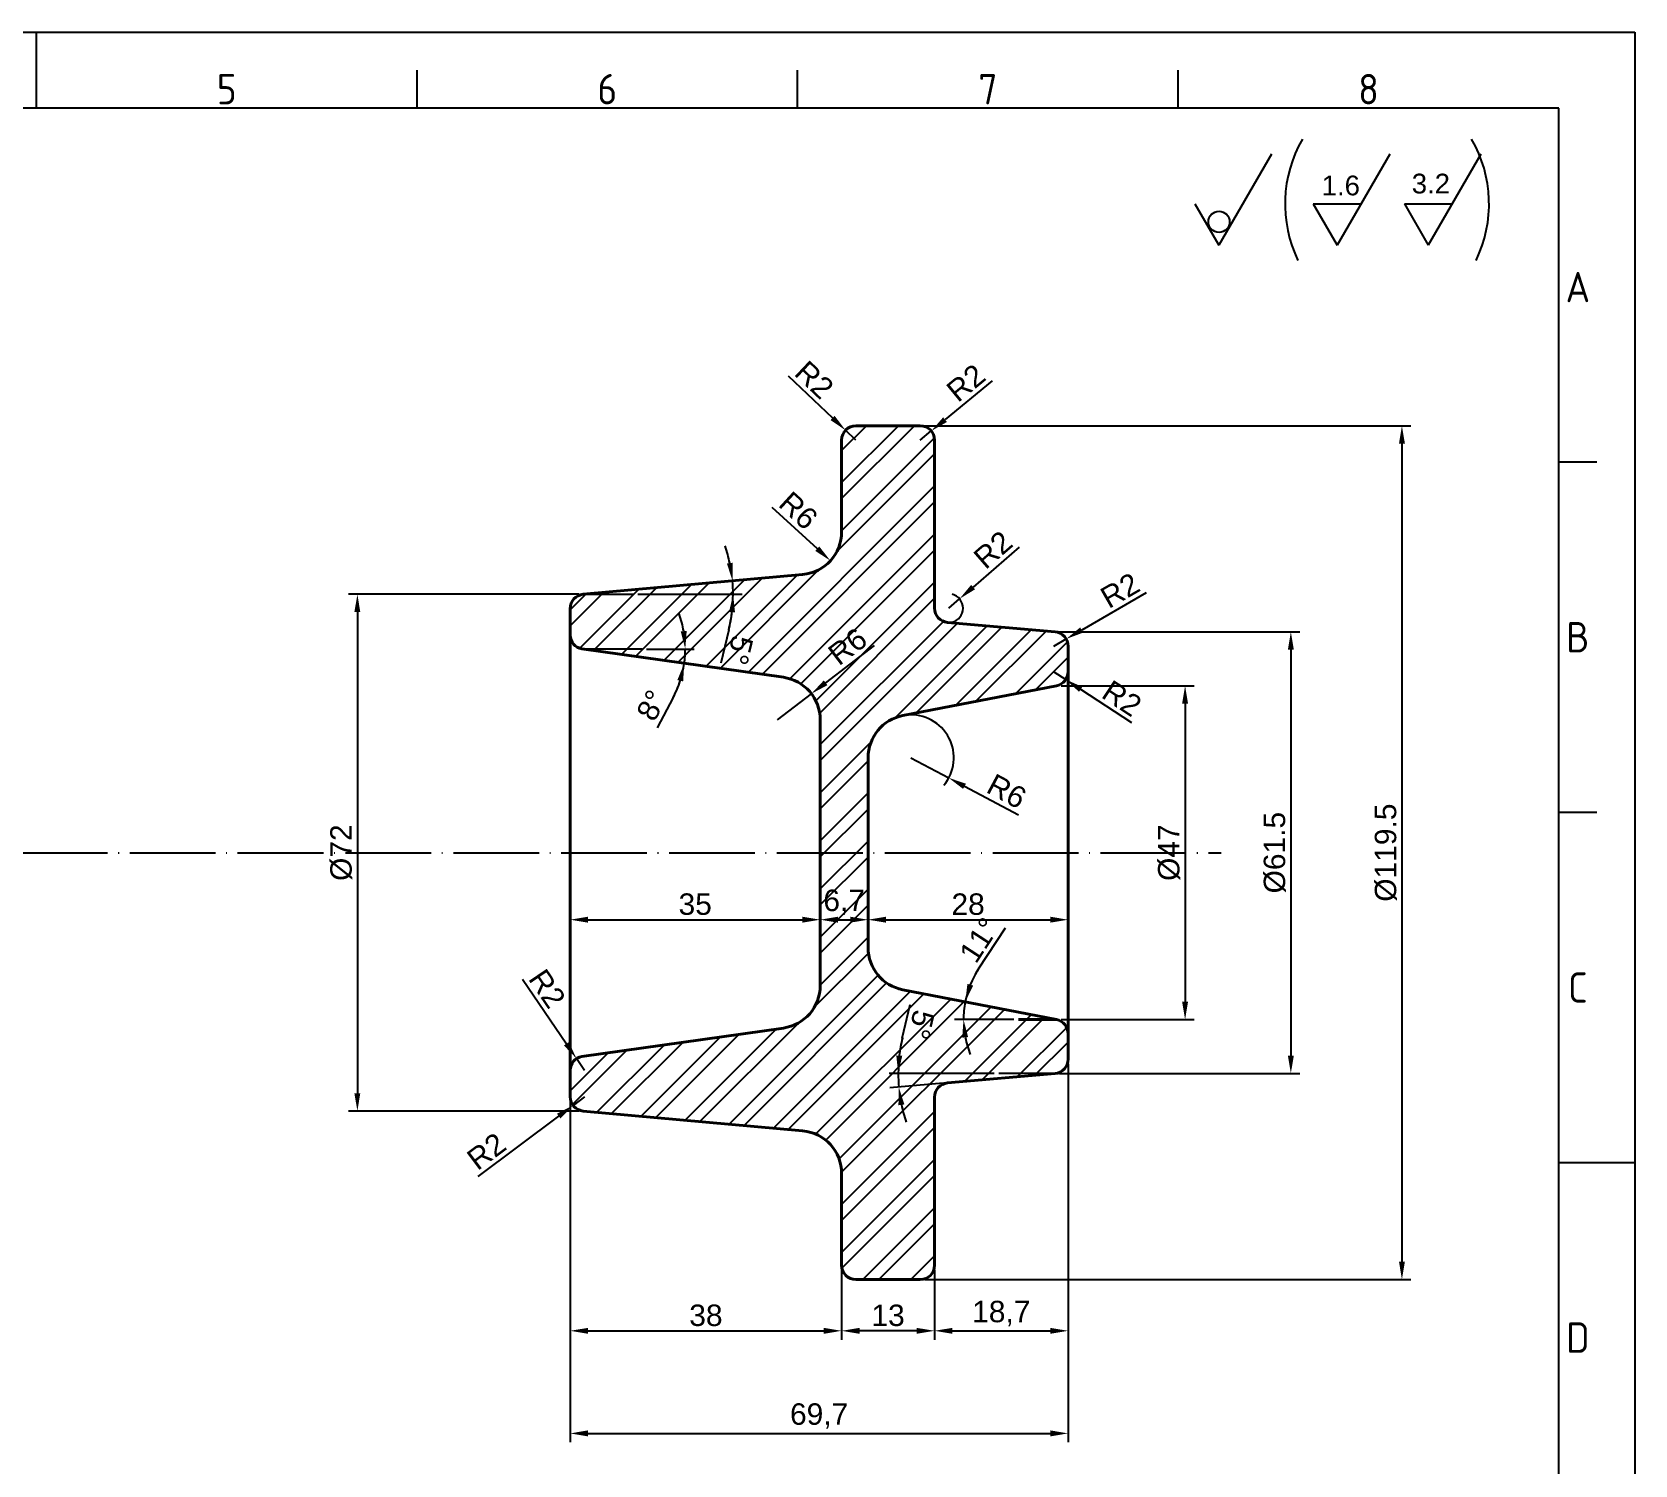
# Model space of a CAD drawing. Header units: millimetres. Extents: x 2429 to 2877, y 1091 to 1407.
# Drawn here: x 2652.2 to 2876.6, y 1206.9 to 1407.5 of the extents above; entities that cross this region are included whole.
import ezdxf
from ezdxf.enums import TextEntityAlignment as Align

# ---------------------------------------------------------------- set-up
doc = ezdxf.new("R2010")
doc.units = ezdxf.units.MM
doc.linetypes.add('ACAD_ISO04W100', pattern=[30, 24, -3, 0, -3])
doc.linetypes.add('ACAD_ISO05W100', pattern=[33, 24, -3, 0, -3, 0, -3])
for name, color, linetype, lineweight in [('AM_0', 7, 'Continuous', 40), ('AM_4', 1, 'ACAD_ISO04W100', 25), ('AM_5', 3, 'Continuous', 25), ('AM_BOR', 2, 'ACAD_ISO05W100', 35)]:
    doc.layers.add(name, color=color, linetype=linetype, lineweight=lineweight)
doc.styles.add('ACISOTS', font='isocp.shx', dxfattribs={"height": 1})
doc.styles.get("Standard").update_dxf_attribs({"font": 'arial.ttf'})
doc.dimstyles.new('ISO-25', dxfattribs={"dimtxt": 3, "dimasz": 2.5, "dimexe": 1.25, "dimexo": 0.625, "dimtad": 1, "dimtxsty": 'Standard', "dimcen": 2.5, "dimadec": 0, "dimazin": 0, "dimtfac": 1, "dimtmove": 0, "dimatfit": 3, "dimfxl": 1, "dimarcsym": 0})

# ---------------------------------------------------------------- blocks, each defined once
blk = doc.blocks.new('A3 ZTL')
for p, q in [((401.17, 280.82), (19.57, 280.82)), ((401.17, 9.78), (401.17, 280.82))]:
    blk.add_line(p, q)
at = {"layer": 'AM_BOR', "color": 135, "linetype": 'Continuous', "lineweight": 25}
for p, q in [((0, 290.61), (410.96, 290.61)), ((410.96, 290.61), (410.96, 0))]:
    blk.add_line(p, q, dxfattribs=at)
at = {"layer": 'AM_BOR', "color": 135, "lineweight": 25}
for p, q in [((205.48, 280.82), (205.48, 290.61)), ((254.4, 280.82), (254.4, 285.71)), ((303.33, 280.82), (303.33, 285.71)), ((352.25, 280.82), (352.25, 285.71)), ((406.07, 235.32), (401.17, 235.32)), ((406.07, 190.31), (401.17, 190.31)), ((401.17, 145.3), (410.96, 145.3))]:
    blk.add_line(p, q, dxfattribs=at)
at = {"layer": 'AM_BOR', "color": 135, "lineweight": 25, "style": 'ACISOTS'}
for s, p in [('5', (229.94, 283.27)), ('6', (278.86, 283.27)), ('7', (327.79, 283.27)), ('8', (376.71, 283.27)), ('A', (403.62, 257.83)), ('B', (403.62, 212.82)), ('C', (403.62, 167.81)), ('D', (403.62, 122.8))]:
    blk.add_text(s, height=3.91, dxfattribs=at).set_placement(p, align=Align.MIDDLE)
blk = doc.blocks.new('*D11')
at = {"layer": 'AM_5', "color": 0, "lineweight": -2}
for p, q in [((2758.05, 1359.33), (2764.26, 1353.45)), ((2767.53, 1350.36), (2766.08, 1351.73))]:
    blk.add_line(p, q, dxfattribs=at)
at = {"layer": 'AM_5', "color": 0}
blk.add_solid([(2764.55, 1353.75), (2763.98, 1353.15), (2766.08, 1351.73)], dxfattribs=at)
at = {"layer": 'Defpoints', "color": 0}
for p in [(2766.08, 1351.73), (2767.53, 1350.36)]:
    blk.add_point(p, dxfattribs=at)
at = {"layer": 'AM_5', "color": 0, "insert": (2761.71, 1358.8), "char_height": 3, "attachment_point": 5, "rotation": 316.5806}
blk.add_mtext('R2', dxfattribs=at)
blk = doc.blocks.new('*D12')
at = {"layer": 'AM_5', "color": 0, "lineweight": -2}
for p, q in [((2786.61, 1358.65), (2780.01, 1353.22)), ((2776.53, 1350.36), (2778.08, 1351.63))]:
    blk.add_line(p, q, dxfattribs=at)
at = {"layer": 'AM_5', "color": 0}
blk.add_solid([(2779.74, 1353.54), (2780.27, 1352.89), (2778.08, 1351.63)], dxfattribs=at)
at = {"layer": 'Defpoints', "color": 0}
for p in [(2778.08, 1351.63), (2776.53, 1350.36)]:
    blk.add_point(p, dxfattribs=at)
at = {"layer": 'AM_5', "color": 0, "insert": (2782.92, 1358.37), "char_height": 3, "attachment_point": 5, "rotation": 39.4654}
blk.add_mtext('R2', dxfattribs=at)
blk = doc.blocks.new('*D13')
at = {"layer": 'AM_5', "color": 0, "lineweight": -2}
for p, q in [((2790.39, 1335.39), (2783.93, 1329.78)), ((2780.53, 1326.82), (2782.04, 1328.14))]:
    blk.add_line(p, q, dxfattribs=at)
blk.add_arc((2780.53, 1326.82), 2, 282.9049, 76.7918, dxfattribs=at)
at = {"layer": 'AM_5', "color": 0}
blk.add_solid([(2783.66, 1330.09), (2784.2, 1329.46), (2782.04, 1328.14)], dxfattribs=at)
at = {"layer": 'Defpoints', "color": 0}
for p in [(2780.53, 1326.82), (2782.04, 1328.14)]:
    blk.add_point(p, dxfattribs=at)
at = {"layer": 'AM_5', "color": 0, "insert": (2786.71, 1335.01), "char_height": 3, "attachment_point": 5, "rotation": 40.982}
blk.add_mtext('R2', dxfattribs=at)
blk = doc.blocks.new('*D14')
at = {"layer": 'AM_5', "color": 0, "lineweight": -2}
for p, q in [((2808.18, 1328.98), (2799.13, 1323.77)), ((2795.23, 1321.52), (2796.97, 1322.52))]:
    blk.add_line(p, q, dxfattribs=at)
at = {"layer": 'AM_5', "color": 0}
blk.add_solid([(2798.92, 1324.13), (2799.34, 1323.41), (2796.97, 1322.52)], dxfattribs=at)
at = {"layer": 'Defpoints', "color": 0}
for p in [(2796.97, 1322.52), (2795.23, 1321.52)]:
    blk.add_point(p, dxfattribs=at)
at = {"layer": 'AM_5', "color": 0, "insert": (2804.49, 1329.32), "char_height": 3, "attachment_point": 5, "rotation": 29.9544}
blk.add_mtext('R2', dxfattribs=at)
blk = doc.blocks.new('*D15')
at = {"layer": 'AM_5', "color": 0, "lineweight": -2}
for p, q in [((2795.23, 1317.94), (2796.9, 1316.84)), ((2806.14, 1310.76), (2798.99, 1315.46))]:
    blk.add_line(p, q, dxfattribs=at)
at = {"layer": 'AM_5', "color": 0}
blk.add_solid([(2799.22, 1315.81), (2798.76, 1315.12), (2796.9, 1316.84)], dxfattribs=at)
at = {"layer": 'Defpoints', "color": 0}
for p in [(2795.23, 1317.94), (2796.9, 1316.84)]:
    blk.add_point(p, dxfattribs=at)
at = {"layer": 'AM_5', "color": 0, "insert": (2804.78, 1314.21), "char_height": 3, "attachment_point": 5, "rotation": 326.6601}
blk.add_mtext('R2', dxfattribs=at)
blk = doc.blocks.new('*D16')
at = {"layer": 'AM_5', "color": 0, "lineweight": -2}
for p, q in [((2775.23, 1305.9), (2780.53, 1303.07)), ((2790.3, 1297.85), (2782.73, 1301.89))]:
    blk.add_line(p, q, dxfattribs=at)
blk.add_arc((2775.23, 1305.9), 6, 319.9495, 95.0317, dxfattribs=at)
at = {"layer": 'AM_5', "color": 0}
blk.add_solid([(2782.93, 1302.26), (2782.53, 1301.53), (2780.53, 1303.07)], dxfattribs=at)
at = {"layer": 'Defpoints', "color": 0}
for p in [(2775.23, 1305.9), (2780.53, 1303.07)]:
    blk.add_point(p, dxfattribs=at)
at = {"layer": 'AM_5', "color": 0, "insert": (2788.64, 1301.19), "char_height": 3, "attachment_point": 5, "rotation": 331.8861}
blk.add_mtext('R6', dxfattribs=at)
blk = doc.blocks.new('*D18')
at = {"layer": 'AM_5', "color": 0, "lineweight": -2}
blk.add_line((2755.78, 1340.95), (2762.12, 1335.16), dxfattribs=at)
at = {"layer": 'AM_5', "color": 0}
blk.add_solid([(2762.4, 1335.46), (2761.83, 1334.85), (2763.96, 1333.47)], dxfattribs=at)
at = {"layer": 'Defpoints', "color": 0}
for p in [(2759.53, 1337.52), (2763.96, 1333.47)]:
    blk.add_point(p, dxfattribs=at)
at = {"layer": 'AM_5', "color": 0, "insert": (2759.48, 1340.49), "char_height": 3, "attachment_point": 5, "rotation": 317.562}
blk.add_mtext('R6', dxfattribs=at)
blk = doc.blocks.new('*D19')
at = {"layer": 'AM_5', "color": 0, "lineweight": -2}
for p, q in [((2797.23, 1263.06), (2797.23, 1210.07)), ((2727.53, 1257.81), (2727.53, 1210.07)), ((2730.03, 1211.32), (2794.73, 1211.32))]:
    blk.add_line(p, q, dxfattribs=at)
at = {"layer": 'AM_5', "color": 0}
for points in [[(2730.03, 1211.74), (2730.03, 1210.9), (2727.53, 1211.32)], [(2794.73, 1211.74), (2794.73, 1210.9), (2797.23, 1211.32)]]:
    blk.add_solid(points, dxfattribs=at)
at = {"layer": 'Defpoints', "color": 0}
for p in [(2797.23, 1263.69), (2727.53, 1258.43), (2797.23, 1211.32)]:
    blk.add_point(p, dxfattribs=at)
at = {"layer": 'AM_5', "color": 0, "insert": (2762.38, 1213.75), "char_height": 3, "attachment_point": 5}
blk.add_mtext('69,7', dxfattribs=at)
blk = doc.blocks.new('*D20')
at = {"layer": 'AM_5', "color": 0, "lineweight": -2}
for p, q in [((2797.23, 1262.44), (2797.23, 1224.43)), ((2778.53, 1234.23), (2778.53, 1224.43)), ((2781.03, 1225.68), (2794.73, 1225.68))]:
    blk.add_line(p, q, dxfattribs=at)
at = {"layer": 'AM_5', "color": 0}
for points in [[(2781.03, 1226.09), (2781.03, 1225.26), (2778.53, 1225.68)], [(2794.73, 1226.09), (2794.73, 1225.26), (2797.23, 1225.68)]]:
    blk.add_solid(points, dxfattribs=at)
at = {"layer": 'Defpoints', "color": 0}
for p in [(2797.23, 1263.06), (2778.53, 1234.86), (2797.23, 1225.68)]:
    blk.add_point(p, dxfattribs=at)
at = {"layer": 'AM_5', "color": 0, "insert": (2787.88, 1228.1), "char_height": 3, "attachment_point": 5}
blk.add_mtext('18,7', dxfattribs=at)
blk = doc.blocks.new('*D21')
at = {"layer": 'AM_5', "color": 0, "lineweight": -2}
for p, q in [((2765.53, 1234.23), (2765.53, 1224.43)), ((2778.53, 1233.61), (2778.53, 1224.43)), ((2776.03, 1225.68), (2768.03, 1225.68))]:
    blk.add_line(p, q, dxfattribs=at)
at = {"layer": 'AM_5', "color": 0}
for points in [[(2768.03, 1226.09), (2768.03, 1225.26), (2765.53, 1225.68)], [(2776.03, 1226.09), (2776.03, 1225.26), (2778.53, 1225.68)]]:
    blk.add_solid(points, dxfattribs=at)
at = {"layer": 'Defpoints', "color": 0}
for p in [(2765.53, 1234.86), (2778.53, 1234.23), (2765.53, 1225.68)]:
    blk.add_point(p, dxfattribs=at)
at = {"layer": 'AM_5', "color": 0, "insert": (2772.03, 1227.83), "char_height": 3, "attachment_point": 5}
blk.add_mtext('13', dxfattribs=at)
blk = doc.blocks.new('*D22')
at = {"layer": 'AM_5', "color": 0, "lineweight": -2}
for p, q in [((2727.53, 1257.18), (2727.53, 1224.43)), ((2765.53, 1234.23), (2765.53, 1224.43)), ((2730.03, 1225.68), (2763.03, 1225.68))]:
    blk.add_line(p, q, dxfattribs=at)
at = {"layer": 'AM_5', "color": 0}
for points in [[(2730.03, 1226.09), (2730.03, 1225.26), (2727.53, 1225.68)], [(2763.03, 1226.09), (2763.03, 1225.26), (2765.53, 1225.68)]]:
    blk.add_solid(points, dxfattribs=at)
at = {"layer": 'Defpoints', "color": 0}
for p in [(2727.53, 1257.81), (2765.53, 1234.86), (2765.53, 1225.68)]:
    blk.add_point(p, dxfattribs=at)
at = {"layer": 'AM_5', "color": 0, "insert": (2746.53, 1227.83), "char_height": 3, "attachment_point": 5}
blk.add_mtext('38', dxfattribs=at)
blk = doc.blocks.new('*D23')
at = {"layer": 'AM_5', "color": 0, "lineweight": -2}
for p, q in [((2728.73, 1328.77), (2696.49, 1328.77)), ((2697.74, 1326.27), (2697.74, 1258.94)), ((2728.73, 1256.44), (2696.49, 1256.44))]:
    blk.add_line(p, q, dxfattribs=at)
at = {"layer": 'AM_5', "color": 0}
for points in [[(2697.32, 1326.27), (2698.15, 1326.27), (2697.74, 1328.77)], [(2697.32, 1258.94), (2698.15, 1258.94), (2697.74, 1256.44)]]:
    blk.add_solid(points, dxfattribs=at)
at = {"layer": 'Defpoints', "color": 0}
for p in [(2729.35, 1328.77), (2697.74, 1256.44), (2729.35, 1256.44)]:
    blk.add_point(p, dxfattribs=at)
at = {"layer": 'AM_5', "color": 0, "insert": (2695.5, 1292.61), "char_height": 3, "attachment_point": 5, "rotation": 90}
blk.add_mtext('%%C72', dxfattribs=at)
blk = doc.blocks.new('*D25')
at = {"layer": 'AM_5', "color": 0, "lineweight": -2}
for p, q in [((2777.16, 1352.36), (2845.21, 1352.36)), ((2843.96, 1349.86), (2843.96, 1235.36)), ((2777.16, 1232.86), (2845.21, 1232.86))]:
    blk.add_line(p, q, dxfattribs=at)
at = {"layer": 'AM_5', "color": 0}
for points in [[(2843.55, 1349.86), (2844.38, 1349.86), (2843.96, 1352.36)], [(2843.55, 1235.36), (2844.38, 1235.36), (2843.96, 1232.86)]]:
    blk.add_solid(points, dxfattribs=at)
at = {"layer": 'Defpoints', "color": 0}
for p in [(2776.53, 1352.36), (2776.53, 1232.86), (2843.96, 1232.86)]:
    blk.add_point(p, dxfattribs=at)
at = {"layer": 'AM_5', "color": 0, "insert": (2841.72, 1292.61), "char_height": 3, "attachment_point": 5, "rotation": 90}
blk.add_mtext('%%C119.5', dxfattribs=at)
blk = doc.blocks.new('*D26')
at = {"layer": 'AM_5', "color": 0, "lineweight": -2}
for p, q in [((2796.03, 1323.52), (2829.66, 1323.52)), ((2828.41, 1321.02), (2828.41, 1264.2)), ((2796.03, 1261.7), (2829.66, 1261.7))]:
    blk.add_line(p, q, dxfattribs=at)
at = {"layer": 'AM_5', "color": 0}
for points in [[(2828, 1321.02), (2828.83, 1321.02), (2828.41, 1323.52)], [(2828, 1264.2), (2828.83, 1264.2), (2828.41, 1261.7)]]:
    blk.add_solid(points, dxfattribs=at)
at = {"layer": 'Defpoints', "color": 0}
for p in [(2795.41, 1323.52), (2795.41, 1261.7), (2828.41, 1261.7)]:
    blk.add_point(p, dxfattribs=at)
at = {"layer": 'AM_5', "color": 0, "insert": (2826.17, 1292.61), "char_height": 3, "attachment_point": 5, "rotation": 90}
blk.add_mtext('%%C61.5', dxfattribs=at)
blk = doc.blocks.new('*D27')
at = {"layer": 'AM_5', "color": 0, "lineweight": -2}
for p, q in [((2796.24, 1315.97), (2814.86, 1315.97)), ((2813.61, 1313.47), (2813.61, 1271.74)), ((2796.24, 1269.24), (2814.86, 1269.24))]:
    blk.add_line(p, q, dxfattribs=at)
at = {"layer": 'AM_5', "color": 0}
for points in [[(2813.19, 1313.47), (2814.02, 1313.47), (2813.61, 1315.97)], [(2813.19, 1271.74), (2814.02, 1271.74), (2813.61, 1269.24)]]:
    blk.add_solid(points, dxfattribs=at)
at = {"layer": 'Defpoints', "color": 0}
for p in [(2795.61, 1315.97), (2795.61, 1269.24), (2813.61, 1269.24)]:
    blk.add_point(p, dxfattribs=at)
at = {"layer": 'AM_5', "color": 0, "insert": (2811.37, 1292.61), "char_height": 3, "attachment_point": 5, "rotation": 90}
blk.add_mtext('%%C47', dxfattribs=at)
blk = doc.blocks.new('*D28')
at = {"layer": 'AM_5', "color": 0, "lineweight": -2}
for p, q in [((2769.23, 1283.85), (2769.23, 1284.47)), ((2797.23, 1283.85), (2797.23, 1284.47)), ((2771.73, 1283.22), (2794.73, 1283.22))]:
    blk.add_line(p, q, dxfattribs=at)
at = {"layer": 'AM_5', "color": 0}
for points in [[(2771.73, 1283.64), (2771.73, 1282.81), (2769.23, 1283.22)], [(2794.73, 1283.64), (2794.73, 1282.81), (2797.23, 1283.22)]]:
    blk.add_solid(points, dxfattribs=at)
at = {"layer": 'Defpoints', "color": 0}
for p in [(2769.23, 1283.22), (2797.23, 1283.22), (2797.23, 1283.22)]:
    blk.add_point(p, dxfattribs=at)
at = {"layer": 'AM_5', "color": 0, "insert": (2783.23, 1285.38), "char_height": 3, "attachment_point": 5}
blk.add_mtext('28', dxfattribs=at)
blk = doc.blocks.new('*D29')
at = {"layer": 'AM_5', "color": 0, "lineweight": -2}
for p, q in [((2762.53, 1283.85), (2762.53, 1284.47)), ((2769.23, 1283.85), (2769.23, 1284.47)), ((2765.03, 1283.22), (2766.73, 1283.22))]:
    blk.add_line(p, q, dxfattribs=at)
at = {"layer": 'AM_5', "color": 0}
for points in [[(2765.03, 1283.64), (2765.03, 1282.81), (2762.53, 1283.22)], [(2766.73, 1283.64), (2766.73, 1282.81), (2769.23, 1283.22)]]:
    blk.add_solid(points, dxfattribs=at)
at = {"layer": 'Defpoints', "color": 0}
for p in [(2762.53, 1283.22), (2769.23, 1283.22), (2769.23, 1283.22)]:
    blk.add_point(p, dxfattribs=at)
at = {"layer": 'AM_5', "color": 0, "insert": (2765.88, 1285.65), "char_height": 3, "attachment_point": 5}
blk.add_mtext('6,7', dxfattribs=at)
blk = doc.blocks.new('*D30')
at = {"layer": 'AM_5', "color": 0, "lineweight": -2}
for p, q in [((2727.53, 1283.85), (2727.53, 1284.47)), ((2762.53, 1283.85), (2762.53, 1284.47)), ((2730.03, 1283.22), (2760.03, 1283.22))]:
    blk.add_line(p, q, dxfattribs=at)
at = {"layer": 'AM_5', "color": 0}
for points in [[(2730.03, 1283.64), (2730.03, 1282.81), (2727.53, 1283.22)], [(2760.03, 1283.64), (2760.03, 1282.81), (2762.53, 1283.22)]]:
    blk.add_solid(points, dxfattribs=at)
at = {"layer": 'Defpoints', "color": 0}
for p in [(2727.53, 1283.22), (2762.53, 1283.22), (2762.53, 1283.22)]:
    blk.add_point(p, dxfattribs=at)
at = {"layer": 'AM_5', "color": 0, "insert": (2745.03, 1285.38), "char_height": 3, "attachment_point": 5}
blk.add_mtext('35', dxfattribs=at)
blk = doc.blocks.new('*D31')
at = {"layer": 'AM_5', "color": 0, "lineweight": -2}
for p, q in [((2736.98, 1328.77), (2751.59, 1328.77)), ((2749.74, 1323.81), (2748.61, 1319.14))]:
    blk.add_line(p, q, dxfattribs=at)
for start, end in [(11.9897, 18.8197), (360, 5.1596), (346.3155, 360), (346.3399, 353.17)]:
    blk.add_arc((2729.35, 1328.77), 20.98, start, end, dxfattribs=at)
at = {"layer": 'AM_5', "color": 0}
for points in [[(2750.29, 1333.19), (2749.47, 1333.07), (2750.25, 1330.66)], [(2749.77, 1326.3), (2750.6, 1326.25), (2750.34, 1328.77)]]:
    blk.add_solid(points, dxfattribs=at)
at = {"layer": 'Defpoints', "color": 0}
for p in [(2760.07, 1331.54), (2729.35, 1328.77), (2729.35, 1328.77), (2736.36, 1328.77), (2750.3, 1330.03)]:
    blk.add_point(p, dxfattribs=at)
at = {"layer": 'AM_5', "color": 0, "insert": (2751.26, 1320.96), "char_height": 3, "attachment_point": 5, "rotation": 256.3155}
blk.add_mtext('5°', dxfattribs=at)
blk = doc.blocks.new('*D33')
at = {"layer": 'AM_5', "color": 0, "lineweight": -2}
for p, q in [((2784.71, 1276.36), (2788.45, 1282.09)), ((2789.65, 1269.24), (2781.34, 1269.24))]:
    blk.add_line(p, q, dxfattribs=at)
for start, end in [(146.868, 169), (146.9715, 157.9857), (169, 180), (191.0143, 202.0285)]:
    blk.add_arc((2795.61, 1269.24), 13.02, start, end, dxfattribs=at)
at = {"layer": 'AM_5', "color": 0}
for points in [[(2783.94, 1274), (2783.14, 1274.24), (2782.83, 1271.72)], [(2782.41, 1266.71), (2783.24, 1266.79), (2782.59, 1269.24)]]:
    blk.add_solid(points, dxfattribs=at)
at = {"layer": 'Defpoints', "color": 0}
for p in [(2774.09, 1273.42), (2782.62, 1270.07), (2790.28, 1269.24), (2795.61, 1269.24), (2795.61, 1269.24)]:
    blk.add_point(p, dxfattribs=at)
at = {"layer": 'AM_5', "color": 0, "insert": (2784.8, 1280.39), "char_height": 3, "attachment_point": 5, "rotation": 56.868}
blk.add_mtext('11°', dxfattribs=at)
blk = doc.blocks.new('*D34')
at = {"layer": 'AM_5', "color": 0, "lineweight": -2}
for p, q in [((2774.02, 1266.66), (2775.11, 1271.34)), ((2786.9, 1261.7), (2772.2, 1261.7)), ((2779.74, 1260.32), (2772.29, 1259.67))]:
    blk.add_line(p, q, dxfattribs=at)
for start, end in [(166.9225, 180), (166.9438, 173.4719), (180, 185), (191.5281, 198.0562)]:
    blk.add_arc((2795.41, 1261.7), 21.95, start, end, dxfattribs=at)
at = {"layer": 'AM_5', "color": 0}
for points in [[(2774.01, 1264.17), (2773.18, 1264.22), (2773.45, 1261.7)], [(2773.48, 1257.25), (2774.31, 1257.37), (2773.54, 1259.78)]]:
    blk.add_solid(points, dxfattribs=at)
at = {"layer": 'Defpoints', "color": 0}
for p in [(2787.52, 1261.7), (2795.41, 1261.7), (2795.41, 1261.7), (2773.49, 1260.42), (2780.36, 1260.38)]:
    blk.add_point(p, dxfattribs=at)
at = {"layer": 'AM_5', "color": 0, "insert": (2776.66, 1268.52), "char_height": 3, "attachment_point": 5, "rotation": 256.9225}
blk.add_mtext('5°', dxfattribs=at)
blk = doc.blocks.new('*D35')
at = {"layer": 'AM_5', "color": 0, "lineweight": -2}
for p, q in [((2729.53, 1258.43), (2727.93, 1257.23)), ((2714.66, 1247.29), (2725.93, 1255.73))]:
    blk.add_line(p, q, dxfattribs=at)
at = {"layer": 'AM_5', "color": 0}
blk.add_solid([(2725.68, 1256.07), (2726.18, 1255.4), (2727.93, 1257.23)], dxfattribs=at)
at = {"layer": 'Defpoints', "color": 0}
for p in [(2727.93, 1257.23), (2729.53, 1258.43)]:
    blk.add_point(p, dxfattribs=at)
at = {"layer": 'AM_5', "color": 0, "insert": (2715.8, 1250.81), "char_height": 3, "attachment_point": 5, "rotation": 36.8363}
blk.add_mtext('R2', dxfattribs=at)
blk = doc.blocks.new('*D36')
at = {"layer": 'AM_5', "color": 0, "lineweight": -2}
for p, q in [((2720.86, 1274.89), (2727, 1265.85)), ((2729.53, 1262.13), (2728.41, 1263.78))]:
    blk.add_line(p, q, dxfattribs=at)
at = {"layer": 'AM_5', "color": 0}
blk.add_solid([(2727.35, 1266.09), (2726.66, 1265.62), (2728.41, 1263.78)], dxfattribs=at)
at = {"layer": 'Defpoints', "color": 0}
for p in [(2728.41, 1263.78), (2729.53, 1262.13)]:
    blk.add_point(p, dxfattribs=at)
at = {"layer": 'AM_5', "color": 0, "insert": (2724.32, 1273.58), "char_height": 3, "attachment_point": 5, "rotation": 304.2148}
blk.add_mtext('R2', dxfattribs=at)
blk = doc.blocks.new('*D41')
at = {"layer": 'AM_5', "color": 0, "lineweight": -2}
for p, q in [((2738.23, 1321.11), (2744.89, 1321.11)), ((2741.96, 1314.34), (2739.71, 1310.09))]:
    blk.add_line(p, q, dxfattribs=at)
for start, end in [(9.9103, 19.8205), (352, 360), (332.1044, 352), (332.1795, 342.0897)]:
    blk.add_arc((2729.17, 1321.11), 14.47, start, end, dxfattribs=at)
at = {"layer": 'AM_5', "color": 0}
for points in [[(2743.84, 1323.64), (2743.01, 1323.57), (2743.64, 1321.11)], [(2742.53, 1316.76), (2743.34, 1316.57), (2743.5, 1319.1)]]:
    blk.add_solid(points, dxfattribs=at)
at = {"layer": 'Defpoints', "color": 0}
for p in [(2729.17, 1321.11), (2729.17, 1321.11), (2737.6, 1321.11), (2743.62, 1320.44), (2757.37, 1317.15)]:
    blk.add_point(p, dxfattribs=at)
at = {"layer": 'AM_5', "color": 0, "insert": (2738.93, 1313.23), "char_height": 3, "attachment_point": 5, "rotation": 62.1044}
blk.add_mtext('8°', dxfattribs=at)
blk = doc.blocks.new('*D42')
at = {"layer": 'AM_5', "color": 0, "lineweight": -2}
for p, q in [((2770.1, 1321.6), (2763.28, 1316.38)), ((2756.53, 1311.21), (2761.3, 1314.86))]:
    blk.add_line(p, q, dxfattribs=at)
at = {"layer": 'AM_5', "color": 0}
blk.add_solid([(2763.03, 1316.71), (2763.54, 1316.05), (2761.3, 1314.86)], dxfattribs=at)
at = {"layer": 'Defpoints', "color": 0}
for p in [(2761.3, 1314.86), (2756.53, 1311.21)]:
    blk.add_point(p, dxfattribs=at)
at = {"layer": 'AM_5', "color": 0, "insert": (2766.37, 1321.46), "char_height": 3, "attachment_point": 5, "rotation": 37.4394}
blk.add_mtext('R6', dxfattribs=at)

msp = doc.modelspace()

# ---------------------------------------------------------------- hatches: boundary and pattern name
at = {"layer": 'AM_5'}
h = msp.add_hatch(dxfattribs=at)
h.set_pattern_fill('ANSI32', color=256, scale=0.5, style=0)
h.paths.add_polyline_path([(2778.533, 1326.824), (2778.533, 1350.355, 0.4142136), (2776.533, 1352.355), (2767.533, 1352.355, 0.4142136), (2765.533, 1350.355), (2765.533, 1337.519, -0.388077), (2760.073, 1331.544), (2729.353, 1328.77, 0.388077), (2727.533, 1326.778), (2727.533, 1323.08, 0.3867424), (2729.344, 1321.089), (2757.368, 1317.15, -0.3738847), (2762.533, 1311.209), (2762.533, 1292.605), (2769.233, 1292.605), (2769.233, 1305.9, -0.3590367), (2774.088, 1311.79), (2795.615, 1315.974, 0.3590367), (2797.233, 1317.938), (2797.233, 1321.523, 0.3888787), (2795.407, 1323.515), (2780.359, 1324.832, -0.3888787)])
h.paths.add_polyline_path([(2797.233, 1263.688), (2797.233, 1267.273, 0.3590367), (2795.615, 1269.236), (2774.088, 1273.42, -0.3590367), (2769.233, 1279.31), (2769.233, 1292.605), (2762.533, 1292.605), (2762.533, 1274.002, -0.3738847), (2757.368, 1268.06), (2729.166, 1264.097, 0.3611345), (2727.533, 1262.131), (2727.533, 1258.433, 0.388077), (2729.353, 1256.441), (2760.073, 1253.667, -0.388077), (2765.533, 1247.691), (2765.533, 1234.855, 0.4142136), (2767.533, 1232.855), (2776.533, 1232.855, 0.4142136), (2778.533, 1234.855), (2778.533, 1258.387, -0.3888787), (2780.359, 1260.379), (2795.407, 1261.696, 0.3888787)])
h.paths.add_polyline_path([(2748.878, 1324.323), (2747.575, 1318.973), (2753.582, 1317.51), (2754.885, 1322.861)], flags=24)
h.paths.add_polyline_path([(2765.491, 1316.856), (2770.936, 1321.024), (2767.178, 1325.933), (2761.733, 1321.764)], flags=24)
h.paths.add_polyline_path([(2762.236, 1282.803), (2769.563, 1282.803), (2769.563, 1288.985), (2762.236, 1288.985)], flags=25)
h.paths.add_polyline_path([(2774.241, 1271.852), (2772.995, 1266.488), (2779.017, 1265.089), (2780.263, 1270.453)], flags=24)

# ---------------------------------------------------------------- linework, layer by layer
at = {"layer": 'AM_0', "linetype": 'ByBlock'}
for p, q in [((2776.533, 1352.355), (2767.533, 1352.355)), ((2765.533, 1350.355), (2765.533, 1337.519)), ((2778.533, 1350.355), (2778.533, 1326.824)), ((2729.353, 1328.77), (2760.073, 1331.544)), ((2727.533, 1326.778), (2727.533, 1323.08)), ((2795.407, 1323.515), (2780.359, 1324.832)), ((2727.533, 1323.08), (2727.533, 1292.605)), ((2797.233, 1321.523), (2797.233, 1317.938)), ((2769.233, 1305.9), (2769.233, 1292.605)), ((2727.533, 1262.131), (2727.533, 1292.605)), ((2769.233, 1279.31), (2769.233, 1292.605)), ((2797.233, 1263.688), (2797.233, 1267.273)), ((2727.533, 1258.433), (2727.533, 1262.131)), ((2795.407, 1261.696), (2780.359, 1260.379)), ((2778.533, 1234.855), (2778.533, 1258.387)), ((2729.353, 1256.441), (2760.073, 1253.667)), ((2765.533, 1234.855), (2765.533, 1247.691)), ((2776.533, 1232.855), (2767.533, 1232.855))]:
    msp.add_line(p, q, dxfattribs=at)
at = {"layer": 'AM_0'}
for p, q in [((2729.166, 1321.114), (2757.368, 1317.15)), ((2795.615, 1315.974), (2774.088, 1311.79)), ((2762.533, 1311.209), (2762.533, 1274.002)), ((2769.233, 1305.9), (2769.233, 1292.605)), ((2769.233, 1279.31), (2769.233, 1292.605)), ((2795.615, 1269.236), (2774.088, 1273.42)), ((2729.166, 1264.097), (2757.368, 1268.06)), ((2795.615, 1269.236), (2790.279, 1269.236))]:
    msp.add_line(p, q, dxfattribs=at)
at = {"layer": 'AM_0', "color": 9, "linetype": 'ByBlock'}
for p in [(2797.233, 1317.938), (2797.233, 1267.273)]:
    msp.add_line(p, (2797.233, 1292.605), dxfattribs=at)
at = {"layer": 'AM_0', "linetype": 'ByBlock'}
for centre, radius, start, end in [((2767.533, 1350.355), 2, 90, 180), ((2776.533, 1350.355), 2, 0, 90), ((2759.533, 1337.519), 6, 275.15964, 0), ((2729.533, 1326.778), 2, 95.15964, 180), ((2780.533, 1326.824), 2, 180, 265), ((2729.533, 1323.08), 2, 180, 259.4256), ((2795.233, 1321.523), 2, 0, 85), ((2729.533, 1262.131), 2, 100.5744, 180), ((2795.233, 1263.688), 2, 275, 0), ((2780.533, 1258.387), 2, 95, 180), ((2729.533, 1258.433), 2, 180, 264.84036), ((2759.533, 1247.691), 6, 0, 84.84036), ((2767.533, 1234.855), 2, 180, 270), ((2776.533, 1234.855), 2, 270, 0)]:
    msp.add_arc(centre, radius, start, end, dxfattribs=at)
at = {"layer": 'AM_0'}
for centre, radius, start, end in [((2756.533, 1311.209), 6, 0, 82), ((2795.233, 1317.938), 2, 281, 0), ((2775.233, 1305.9), 6, 101, 180), ((2775.233, 1279.31), 6, 180, 259), ((2756.533, 1274.002), 6, 278, 0), ((2795.233, 1267.273), 2, 0, 79)]:
    msp.add_arc(centre, radius, start, end, dxfattribs=at)
at = {"layer": 'AM_4', "ltscale": 0.5}
msp.add_line((2514.874, 1292.605), (2818.652, 1292.605), dxfattribs=at)
at = {"layer": 'AM_5'}
for p, q in [((2825.723, 1390.393), (2818.346, 1377.616)), ((2842.277, 1390.393), (2834.9, 1377.616)), ((2855.03, 1390.393), (2847.653, 1377.616)), ((2814.993, 1383.424), (2818.346, 1377.616)), ((2831.546, 1383.424), (2838.253, 1383.424)), ((2831.546, 1383.424), (2834.9, 1377.616)), ((2844.3, 1383.424), (2851.006, 1383.424)), ((2844.3, 1383.424), (2847.653, 1377.616)), ((2729.353, 1328.77), (2736.355, 1328.77)), ((2729.166, 1321.114), (2737.602, 1321.114)), ((2795.407, 1261.696), (2787.52, 1261.696))]:
    msp.add_line(p, q, dxfattribs=at)
msp.add_circle((2818.359, 1380.907), 1.487, dxfattribs=at)
for centre, start, end in [((2845.65, 1383.411), 149.81687, 205.95777), ((2838.098, 1383.411), 334.04223, 30.18313)]:
    msp.add_arc(centre, 18.059, start, end, dxfattribs=at)

# ---------------------------------------------------------------- block references
at = {"linetype": 'ByBlock', "lineweight": 0, "xscale": 1.089, "yscale": 1.089, "zscale": 1.089}
msp.add_blockref('A3 ZTL', (2429.046, 1090.997), dxfattribs=at)

# ---------------------------------------------------------------- texts
at = {"layer": 'AM_5', "char_height": 2.76, "attachment_point": 1}
for s, insert in [('1.6', (2832.727, 1387.374)), ('3.2', (2845.335, 1387.641))]:
    msp.add_mtext_dynamic_manual_height_columns(s, width=18.23779, gutter_width=12.5, heights=[0], dxfattribs=dict(at, insert=insert))

# ---------------------------------------------------------------- dimensions: what is measured, and where the dimension line sits
at = {"layer": 'AM_5'}
for center, mpoint, picture, middle in [((2767.533, 1350.355), (2766.08, 1351.73), '*D11', (2761.714, 1358.796)), ((2776.533, 1350.355), (2778.077, 1351.627), '*D12', (2782.921, 1358.375)), ((2780.533, 1326.824), (2782.043, 1328.136), '*D13', (2786.706, 1335.01)), ((2756.533, 1311.209), (2761.297, 1314.856), '*D42', (2766.372, 1321.458)), ((2795.233, 1317.938), (2796.904, 1316.839), '*D15', (2804.782, 1314.206)), ((2775.233, 1305.9), (2780.525, 1303.073), '*D16', (2788.635, 1301.185))]:
    dim = msp.add_radius_dim(center=center, mpoint=mpoint, dimstyle='ISO-25', dxfattribs=at)
    dim.commit()
    dim.dimension.update_dxf_attribs({"geometry": picture, "text_midpoint": middle})
for base, p1, p2, text, picture, middle in [((2843.963, 1232.855), (2776.533, 1352.355), (2776.533, 1232.855), '%%C119.5', '*D25', (2841.722, 1292.605)), ((2697.736, 1256.441), (2729.353, 1328.77), (2729.353, 1256.441), '%%C72', '*D23', (2695.496, 1292.605)), ((2828.414, 1261.696), (2795.407, 1323.515), (2795.407, 1261.696), '%%C61.5', '*D26', (2826.174, 1292.605)), ((2813.607, 1269.236), (2795.615, 1315.974), (2795.615, 1269.236), '%%C47', '*D27', (2811.366, 1292.605))]:
    dim = msp.add_linear_dim(base=base, p1=p1, p2=p2, angle=90, text=text, dimstyle='ISO-25', dxfattribs=at)
    dim.commit()
    dim.dimension.update_dxf_attribs({"geometry": picture, "text_midpoint": middle})
for center, mpoint, picture, middle in [((2759.533, 1337.519), (2763.961, 1333.47), '*D18', (2758.026, 1338.898)), ((2795.233, 1321.523), (2796.966, 1322.521), '*D14', (2805.556, 1327.472)), ((2729.533, 1262.131), (2728.409, 1263.785), '*D36', (2722.561, 1272.384)), ((2729.533, 1258.433), (2727.932, 1257.234), '*D35', (2717.079, 1249.104))]:
    dim = msp.add_radius_dim(center=center, mpoint=mpoint, dimstyle='ISO-25', dxfattribs=at)
    dim.commit()
    dim.dimension.update_dxf_attribs({"geometry": picture, "text_midpoint": middle, "dimtype": 164})
for base, line1, line2, picture, middle in [((2750.3, 1330.029), ((2729.353, 1328.77), (2760.073, 1331.544)), ((2729.353, 1328.77), (2736.355, 1328.77)), '*D31', (2751.263, 1320.962)), ((2743.622, 1320.44), ((2729.166, 1321.114), (2757.368, 1317.15)), ((2729.166, 1321.114), (2737.602, 1321.114)), '*D41', (2738.925, 1313.227)), ((2782.616, 1270.069), ((2795.615, 1269.236), (2774.088, 1273.42)), ((2795.615, 1269.236), (2790.279, 1269.236)), '*D33', (2784.796, 1280.389)), ((2773.491, 1260.419), ((2795.407, 1261.696), (2780.359, 1260.379)), ((2795.407, 1261.696), (2787.52, 1261.696)), '*D34', (2776.661, 1268.516))]:
    dim = msp.add_angular_dim_2l(base=base, line1=line1, line2=line2, dimstyle='ISO-25', dxfattribs=at)
    dim.commit()
    dim.dimension.update_dxf_attribs({"geometry": picture, "text_midpoint": middle})
for base, p1, p2, picture, middle in [((2762.533, 1283.223), (2727.533, 1283.223), (2762.533, 1283.223), '*D30', (2745.033, 1285.38)), ((2797.233, 1283.223), (2769.233, 1283.223), (2797.233, 1283.223), '*D28', (2783.233, 1285.379)), ((2797.233, 1211.319), (2727.533, 1258.433), (2797.233, 1263.688), '*D19', (2762.383, 1213.747)), ((2797.233, 1225.677), (2778.533, 1234.855), (2797.233, 1263.063), '*D20', (2787.883, 1228.105)), ((2765.533, 1225.677), (2727.533, 1257.808), (2765.533, 1234.855), '*D22', (2746.533, 1227.835)), ((2765.533, 1225.677), (2778.533, 1234.23), (2765.533, 1234.855), '*D21', (2772.033, 1227.835))]:
    dim = msp.add_linear_dim(base=base, p1=p1, p2=p2, dimstyle='ISO-25', dxfattribs=at)
    dim.commit()
    dim.dimension.update_dxf_attribs({"geometry": picture, "text_midpoint": middle})
dim = msp.add_linear_dim(base=(2769.233, 1283.223), p1=(2762.533, 1283.223), p2=(2769.233, 1283.223), dimstyle='ISO-25', dxfattribs=at)
dim.commit()
dim.dimension.update_dxf_attribs({"geometry": '*D29', "text_midpoint": (2765.883, 1283.223), "dimtype": 160})

doc.saveas('drawing.dxf')
